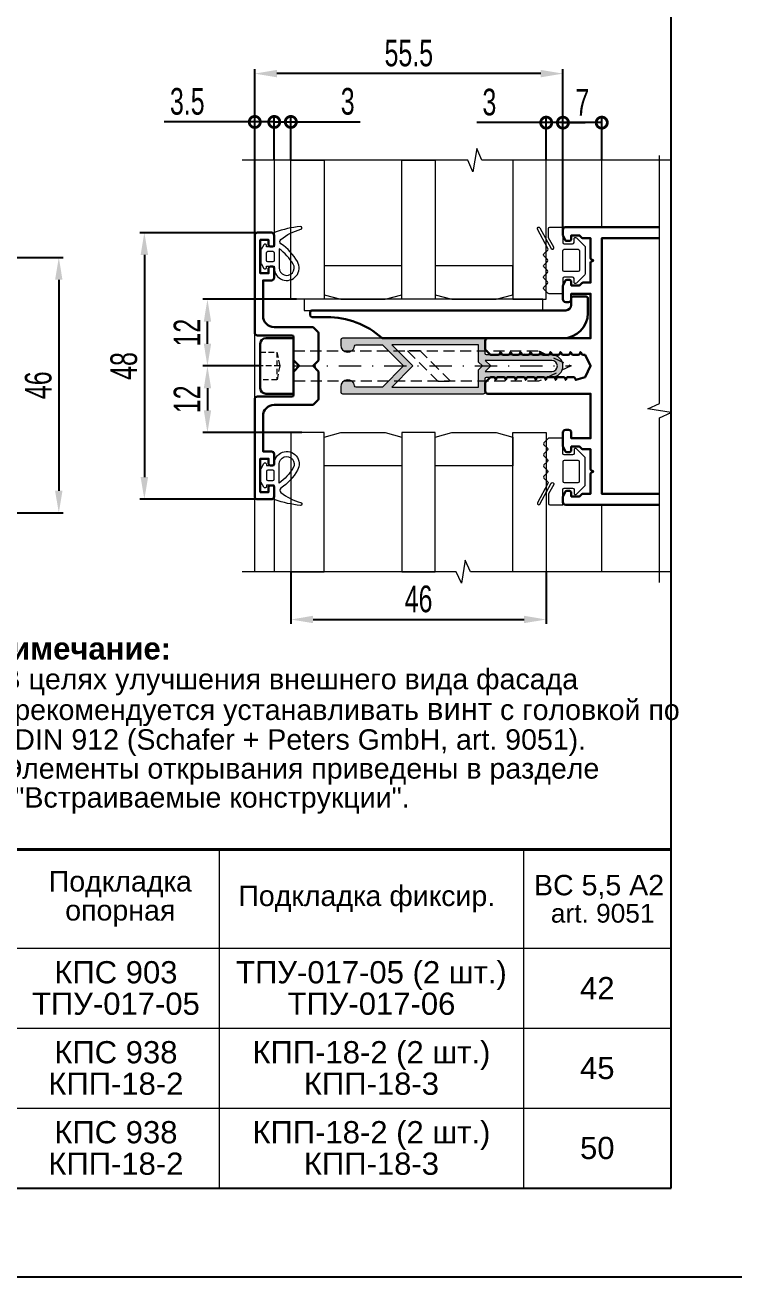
# Model space of a CAD drawing. Extents: x -37 to 8820, y -336 to 478.
# Drawn here: x 7887.3 to 7967.1, y 0 to 140.9 of the extents above; entities that cross this region are included whole.
import ezdxf

# ---------------------------------------------------------------- set-up
doc = ezdxf.new("R2010")
doc.units = 0
doc.header["$LTSCALE"] = 5
doc.linetypes.add('DASHDOT', pattern=[1, 0.5, -0.25, 0, -0.25])
doc.linetypes.add('HIDDEN', pattern=[0.375, 0.25, -0.125])
doc.layers.get('0').update_dxf_attribs({"linetype": 'CONTINUOUS', "lineweight": 30})
doc.layers.get('DEFPOINTS').update_dxf_attribs({"linetype": 'CONTINUOUS'})
for name, color, linetype, lineweight in [('1', 6, 'DASHDOT', 13), ('2', 3, 'HIDDEN', 13), ('3', 1, 'CONTINUOUS', 20), ('Dimentions', 5, 'CONTINUOUS', 15), ('Glass', 5, 'CONTINUOUS', 20), ('Герлен', 7, 'CONTINUOUS', 60), ('Зигзаг', 1, 'CONTINUOUS', 15), ('Конструкции', 252, 'CONTINUOUS', 20), ('Подкладки', 1, 'CONTINUOUS', 20), ('Рамки', 1, 'CONTINUOUS', 15), ('Текстовый', 7, 'CONTINUOUS', 9), ('Уплотнители', 1, 'CONTINUOUS', 20), ('Штриховка', 1, 'CONTINUOUS', 5)]:
    doc.layers.add(name, color=color, linetype=linetype, lineweight=lineweight)
doc.layers.add('Скрытые', color=14, linetype='CONTINUOUS', plot=False)
doc.styles.add('3', font='RUSS.SHX', dxfattribs={"width": 0.7, "height": 3})
doc.styles.add('Каталожный', font='arial.ttf', dxfattribs={"height": 2.5})
doc.dimstyles.new('MX1_6', dxfattribs={"dimtxt": 3, "dimasz": 2.5, "dimexe": 0.5, "dimexo": 0, "dimgap": 0.8, "dimtad": 1, "dimlfac": 1.6, "dimdsep": 46, "dimtxsty": '3', "dimcen": 0, "dimclrd": 256, "dimclre": 256, "dimclrt": 256, "dimaunit": 1, "dimadec": 0, "dimazin": 0, "dimtfac": 1, "dimtmove": 0, "dimatfit": 1, "dimfxl": 1, "dimtvp": 1, "dimtolj": 1, "dimtzin": 0, "dimarcsym": 0})

# ---------------------------------------------------------------- blocks, each defined once
blk = doc.blocks.new('_DotSmall')
at = {"color": 0, "linetype": 'ByBlock', "const_width": 0.5}
blk.add_lwpolyline([(-0.0625, 0, 1), (0.0625, 0, 1)], format="xyb", close=True, dxfattribs=at)
blk = doc.blocks.new('*D1134')
at = {"layer": 'DEFPOINTS', "color": 0, "linetype": 'Continuous', "transparency": 16777216}
for p in [(7947.82, 129.89), (7945.94, 125.67), (7947.82, 117.82)]:
    blk.add_point(p, dxfattribs=at)
at = {"layer": 'Dimentions', "linetype": 'Continuous', "lineweight": -2, "transparency": 16777216}
for p, q in [((7945.94, 129.89), (7938.14, 129.89)), ((7945.94, 125.67), (7945.94, 130.39)), ((7947.82, 129.89), (7945.94, 129.89)), ((7947.82, 117.82), (7947.82, 130.39)), ((7947.82, 129.89), (7950.32, 129.89))]:
    blk.add_line(p, q, dxfattribs=at)
at = {"layer": 'Dimentions', "linetype": 'Continuous', "lineweight": -2, "transparency": 16777216, "xscale": 2.5, "yscale": 2.5, "zscale": 2.5}
blk.add_blockref('_DotSmall', (7945.94, 129.89), dxfattribs=at)
at = {"layer": 'Dimentions', "linetype": 'Continuous', "lineweight": -2, "transparency": 16777216, "xscale": 2.5, "yscale": 2.5, "zscale": 2.5, "rotation": 180}
blk.add_blockref('_DotSmall', (7947.82, 129.89), dxfattribs=at)
at = {"layer": 'Dimentions', "linetype": 'Continuous', "transparency": 16777216, "insert": (7939.54, 132.19), "char_height": 3, "attachment_point": 5, "style": '3'}
blk.add_mtext('\\A1;3', dxfattribs=at)
blk = doc.blocks.new('*D1135')
at = {"layer": 'DEFPOINTS', "color": 0, "linetype": 'Continuous', "transparency": 16777216}
for p in [(7913.13, 135.41), (7947.82, 125.67), (7913.13, 117.2)]:
    blk.add_point(p, dxfattribs=at)
at = {"layer": 'Dimentions', "linetype": 'Continuous', "lineweight": -2, "transparency": 16777216}
for p, q in [((7913.13, 117.2), (7913.13, 135.91)), ((7945.32, 135.41), (7915.63, 135.41)), ((7947.82, 125.67), (7947.82, 135.91))]:
    blk.add_line(p, q, dxfattribs=at)
at = {"layer": 'Dimentions', "linetype": 'Continuous', "transparency": 16777216}
for points in [[(7915.63, 135.83), (7915.63, 134.99), (7913.13, 135.41)], [(7945.32, 135.83), (7945.32, 134.99), (7947.82, 135.41)]]:
    blk.add_solid(points, dxfattribs=at)
at = {"layer": 'Dimentions', "linetype": 'Continuous', "transparency": 16777216, "insert": (7930.47, 137.71), "char_height": 3, "attachment_point": 5, "style": '3'}
blk.add_mtext('\\A1;55.5', dxfattribs=at)
blk = doc.blocks.new('*D1136')
at = {"layer": 'DEFPOINTS', "color": 0, "linetype": 'Continuous', "transparency": 16777216}
for p in [(7917.19, 79.36), (7945.94, 79.36), (7945.94, 73.98)]:
    blk.add_point(p, dxfattribs=at)
at = {"layer": 'Dimentions', "linetype": 'Continuous', "lineweight": -2, "transparency": 16777216}
for p, q in [((7917.19, 79.36), (7917.19, 73.48)), ((7945.94, 79.36), (7945.94, 73.48)), ((7919.69, 73.98), (7943.44, 73.98))]:
    blk.add_line(p, q, dxfattribs=at)
at = {"layer": 'Dimentions', "linetype": 'Continuous', "transparency": 16777216}
for points in [[(7919.69, 74.4), (7919.69, 73.57), (7917.19, 73.98)], [(7943.44, 74.4), (7943.44, 73.57), (7945.94, 73.98)]]:
    blk.add_solid(points, dxfattribs=at)
at = {"layer": 'Dimentions', "linetype": 'Continuous', "transparency": 16777216, "insert": (7931.57, 76.28), "char_height": 3, "attachment_point": 5, "style": '3'}
blk.add_mtext('\\A1;46', dxfattribs=at)
blk = doc.blocks.new('*D1137')
at = {"layer": 'DEFPOINTS', "color": 0, "linetype": 'Continuous', "transparency": 16777216}
for p in [(7917.19, 129.97), (7915.32, 125.67), (7917.19, 125.67)]:
    blk.add_point(p, dxfattribs=at)
at = {"layer": 'Dimentions', "linetype": 'Continuous', "lineweight": -2, "transparency": 16777216}
for p, q in [((7915.32, 129.97), (7912.82, 129.97)), ((7915.32, 125.67), (7915.32, 130.47)), ((7915.32, 129.97), (7917.19, 129.97)), ((7917.19, 125.67), (7917.19, 130.47)), ((7917.19, 129.97), (7924.99, 129.97))]:
    blk.add_line(p, q, dxfattribs=at)
at = {"layer": 'Dimentions', "linetype": 'Continuous', "lineweight": -2, "transparency": 16777216, "xscale": 2.5, "yscale": 2.5, "zscale": 2.5}
blk.add_blockref('_DotSmall', (7915.32, 129.97), dxfattribs=at)
at = {"layer": 'Dimentions', "linetype": 'Continuous', "lineweight": -2, "transparency": 16777216, "xscale": 2.5, "yscale": 2.5, "zscale": 2.5, "rotation": 180}
blk.add_blockref('_DotSmall', (7917.19, 129.97), dxfattribs=at)
at = {"layer": 'Dimentions', "linetype": 'Continuous', "transparency": 16777216, "insert": (7923.59, 132.27), "char_height": 3, "attachment_point": 5, "style": '3'}
blk.add_mtext('\\A1;3', dxfattribs=at)
blk = doc.blocks.new('*D1138')
at = {"layer": 'DEFPOINTS', "color": 0, "linetype": 'Continuous', "transparency": 16777216}
for p in [(7947.82, 129.89), (7947.82, 125.67), (7952.19, 125.67)]:
    blk.add_point(p, dxfattribs=at)
at = {"layer": 'Dimentions', "linetype": 'Continuous', "lineweight": -2, "transparency": 16777216}
for p, q in [((7947.82, 125.67), (7947.82, 130.39)), ((7952.19, 129.89), (7947.82, 129.89)), ((7952.19, 125.67), (7952.19, 130.39))]:
    blk.add_line(p, q, dxfattribs=at)
at = {"layer": 'Dimentions', "linetype": 'Continuous', "lineweight": -2, "transparency": 16777216, "xscale": 2.5, "yscale": 2.5, "zscale": 2.5, "rotation": 180}
blk.add_blockref('_DotSmall', (7947.82, 129.89), dxfattribs=at)
at = {"layer": 'Dimentions', "linetype": 'Continuous', "lineweight": -2, "transparency": 16777216, "xscale": 2.5, "yscale": 2.5, "zscale": 2.5}
blk.add_blockref('_DotSmall', (7952.19, 129.89), dxfattribs=at)
at = {"layer": 'Dimentions', "linetype": 'Continuous', "transparency": 16777216, "insert": (7950, 132.19), "char_height": 3, "attachment_point": 5, "style": '3'}
blk.add_mtext('\\A1;7', dxfattribs=at)
blk = doc.blocks.new('*D1139')
at = {"layer": 'DEFPOINTS', "color": 0, "linetype": 'Continuous', "transparency": 16777216}
for p in [(7913.13, 129.97), (7915.32, 126.21), (7913.13, 117.2)]:
    blk.add_point(p, dxfattribs=at)
at = {"layer": 'Dimentions', "linetype": 'Continuous', "lineweight": -2, "transparency": 16777216}
for p, q in [((7913.13, 129.97), (7902.93, 129.97)), ((7913.13, 117.2), (7913.13, 130.47)), ((7915.32, 129.97), (7913.13, 129.97)), ((7915.32, 126.21), (7915.32, 130.47)), ((7915.32, 129.97), (7917.82, 129.97))]:
    blk.add_line(p, q, dxfattribs=at)
at = {"layer": 'Dimentions', "linetype": 'Continuous', "lineweight": -2, "transparency": 16777216, "xscale": 2.5, "yscale": 2.5, "zscale": 2.5}
blk.add_blockref('_DotSmall', (7913.13, 129.97), dxfattribs=at)
at = {"layer": 'Dimentions', "linetype": 'Continuous', "lineweight": -2, "transparency": 16777216, "xscale": 2.5, "yscale": 2.5, "zscale": 2.5, "rotation": 180}
blk.add_blockref('_DotSmall', (7915.32, 129.97), dxfattribs=at)
at = {"layer": 'Dimentions', "linetype": 'Continuous', "transparency": 16777216, "insert": (7905.53, 132.27), "char_height": 3, "attachment_point": 5, "style": '3'}
blk.add_mtext('\\A1;3.5', dxfattribs=at)
blk = doc.blocks.new('*D1142')
at = {"layer": 'DEFPOINTS', "color": 0, "linetype": 'Continuous', "transparency": 16777216}
for p in [(7883.68, 114.72), (7883.68, 85.97), (7891.07, 85.97)]:
    blk.add_point(p, dxfattribs=at)
at = {"layer": 'Dimentions', "linetype": 'Continuous', "lineweight": -2, "transparency": 16777216}
for p, q in [((7883.68, 114.72), (7891.57, 114.72)), ((7891.07, 112.22), (7891.07, 88.47)), ((7883.68, 85.97), (7891.57, 85.97))]:
    blk.add_line(p, q, dxfattribs=at)
at = {"layer": 'Dimentions', "linetype": 'Continuous', "transparency": 16777216}
for points in [[(7890.65, 112.22), (7891.48, 112.22), (7891.07, 114.72)], [(7890.65, 88.47), (7891.48, 88.47), (7891.07, 85.97)]]:
    blk.add_solid(points, dxfattribs=at)
at = {"layer": 'Dimentions', "linetype": 'Continuous', "transparency": 16777216, "insert": (7888.77, 100.34), "char_height": 3, "attachment_point": 5, "rotation": 90, "style": '3'}
blk.add_mtext('\\A1;46', dxfattribs=at)
blk = doc.blocks.new('*D362')
at = {"layer": 'DEFPOINTS', "color": 0, "transparency": 16777216}
for p in [(7907.8, 110.01), (7917.82, 110.01), (7913.75, 102.51)]:
    blk.add_point(p, dxfattribs=at)
at = {"layer": 'Dimentions', "lineweight": -2, "transparency": 16777216}
for p, q in [((7917.82, 110.01), (7907.3, 110.01)), ((7907.8, 105.01), (7907.8, 107.51)), ((7913.75, 102.51), (7907.3, 102.51))]:
    blk.add_line(p, q, dxfattribs=at)
at = {"layer": 'Dimentions', "transparency": 16777216}
for points in [[(7907.39, 107.51), (7908.22, 107.51), (7907.8, 110.01)], [(7907.39, 105.01), (7908.22, 105.01), (7907.8, 102.51)]]:
    blk.add_solid(points, dxfattribs=at)
at = {"layer": 'Dimentions', "transparency": 16777216, "insert": (7905.5, 106.26), "char_height": 3, "attachment_point": 5, "rotation": 90, "style": '3'}
blk.add_mtext('\\A1;12', dxfattribs=at)
blk = doc.blocks.new('*D363')
at = {"layer": 'DEFPOINTS', "color": 0, "transparency": 16777216}
for p in [(7913.75, 102.51), (7907.8, 95.01), (7918.44, 95.01)]:
    blk.add_point(p, dxfattribs=at)
at = {"layer": 'Dimentions', "lineweight": -2, "transparency": 16777216}
for p, q in [((7913.75, 102.51), (7907.3, 102.51)), ((7907.8, 100.01), (7907.8, 97.51)), ((7918.44, 95.01), (7907.3, 95.01))]:
    blk.add_line(p, q, dxfattribs=at)
at = {"layer": 'Dimentions', "transparency": 16777216}
for points in [[(7907.39, 100.01), (7908.22, 100.01), (7907.8, 102.51)], [(7907.39, 97.51), (7908.22, 97.51), (7907.8, 95.01)]]:
    blk.add_solid(points, dxfattribs=at)
at = {"layer": 'Dimentions', "transparency": 16777216, "insert": (7905.5, 98.76), "char_height": 3, "attachment_point": 5, "rotation": 90, "style": '3'}
blk.add_mtext('\\A1;12', dxfattribs=at)
blk = doc.blocks.new('*D364')
at = {"layer": 'DEFPOINTS', "color": 0, "transparency": 16777216}
for p in [(7913.44, 117.51), (7900.7, 87.51), (7913.44, 87.51)]:
    blk.add_point(p, dxfattribs=at)
at = {"layer": 'Dimentions', "lineweight": -2, "transparency": 16777216}
for p, q in [((7913.44, 117.51), (7900.2, 117.51)), ((7900.7, 115.01), (7900.7, 90.01)), ((7913.44, 87.51), (7900.2, 87.51))]:
    blk.add_line(p, q, dxfattribs=at)
at = {"layer": 'Dimentions', "transparency": 16777216}
for points in [[(7900.28, 115.01), (7901.12, 115.01), (7900.7, 117.51)], [(7900.28, 90.01), (7901.12, 90.01), (7900.7, 87.51)]]:
    blk.add_solid(points, dxfattribs=at)
at = {"layer": 'Dimentions', "transparency": 16777216, "insert": (7898.4, 102.51), "char_height": 3, "attachment_point": 5, "rotation": 90, "style": '3'}
blk.add_mtext('\\A1;48', dxfattribs=at)

msp = doc.modelspace()

# ---------------------------------------------------------------- hatches: boundary and pattern name
at = {"layer": 'Штриховка'}
h = msp.add_hatch(color=256, dxfattribs=at)
h.dxf.hatch_style = 1
edge = h.paths.add_edge_path(flags=16)
edge.add_line((7939.692, 102.5119), (7939.067, 101.8869))
edge.add_line((7939.067, 101.8869), (7946.567, 101.8869))
edge.add_arc((7946.567, 102.5119), 0.625, 270, 450)
edge.add_line((7946.567, 103.1369), (7939.067, 103.1369))
edge.add_line((7939.067, 103.1369), (7939.692, 102.5119))
h.paths.add_polyline_path([(7938.317, 102.0726), (7938.7563, 102.5119), (7938.317, 102.9512), (7938.317, 104.8869), (7928.5651, 104.8869), (7930.9401, 102.5119), (7928.5651, 100.1369), (7938.317, 100.1369)], flags=16)
edge = h.paths.add_edge_path()
edge.add_line((7939.067, 99.5744), (7939.067, 101.1056))
edge.add_arc((7939.2232, 101.1056), 0.1562, 90, 180, ccw=False)
edge.add_line((7939.2232, 101.2619), (7943.317, 101.2619))
edge.add_arc((7943.442, 101.3556), 0.1562, 216.869898, 323.130102)
edge.add_line((7943.567, 101.2619), (7946.567, 101.2619))
edge.add_arc((7946.567, 102.5119), 1.25, 270, 450)
edge.add_line((7946.567, 103.7619), (7943.567, 103.7619))
edge.add_arc((7943.442, 103.6681), 0.1562, 36.869898, 143.130102)
edge.add_line((7943.317, 103.7619), (7939.2232, 103.7619))
edge.add_arc((7939.2232, 103.9181), 0.1562, 180, 270, ccw=False)
edge.add_line((7939.067, 103.9181), (7939.067, 105.4494))
edge.add_arc((7938.8795, 105.4494), 0.1875, 0, 90)
edge.add_line((7938.8795, 105.6369), (7923.0045, 105.6369))
edge.add_arc((7923.0045, 105.4494), 0.1875, 90, 180)
edge.add_line((7922.817, 105.4494), (7922.817, 104.8556))
edge.add_arc((7923.5982, 104.8556), 0.7812, 180, 350.718201)
edge.add_arc((7924.5543, 104.6994), 0.1875, 90, 170.718201, ccw=False)
edge.add_line((7924.5543, 104.8869), (7927.5045, 104.8869))
edge.add_line((7927.5045, 104.8869), (7929.8795, 102.5119))
edge.add_line((7929.8795, 102.5119), (7927.5045, 100.1369))
edge.add_line((7927.5045, 100.1369), (7924.5543, 100.1369))
edge.add_arc((7924.5543, 100.3244), 0.1875, 189.281799, 270, ccw=False)
edge.add_arc((7923.5982, 100.1681), 0.7812, 9.281799, 180)
edge.add_line((7922.817, 100.1681), (7922.817, 99.5744))
edge.add_arc((7923.0045, 99.5744), 0.1875, 180, 270)
edge.add_line((7923.0045, 99.3869), (7938.8795, 99.3869))
edge.add_arc((7938.8795, 99.5744), 0.1875, 270, 360)

# ---------------------------------------------------------------- linework, layer by layer
for points in [[(7913.442, 87.5119), (7915.0045, 87.5119, 0.41421356), (7915.317, 87.8244), (7915.317, 88.8869, 0.41421356), (7915.1295, 89.0744), (7914.8795, 89.0744, 0.41421356), (7914.692, 88.8869), (7914.692, 88.3244), (7913.7545, 88.3244), (7913.7545, 92.0744), (7914.692, 92.0744), (7914.692, 91.5119, 0.41421356), (7914.8795, 91.3244), (7915.1295, 91.3244, 0.41421356), (7915.317, 91.5119), (7915.317, 92.5744, 0.41421356), (7915.0045, 92.8869), (7914.067, 92.8869), (7914.067, 96.8869, -0.41421356), (7915.317, 98.1369), (7919.6143, 98.1369, 0.19891237), (7919.7469, 98.1918), (7920.2621, 98.707, 0.19891237), (7920.317, 98.8396), (7920.317, 101.8092, 0.19891237), (7920.2621, 101.9418), (7919.692, 102.5119), (7920.2621, 103.082, 0.19891237), (7920.317, 103.2146), (7920.317, 106.1842, 0.19891237), (7920.2621, 106.3168), (7919.7469, 106.832, 0.19891237), (7919.6143, 106.8869), (7915.317, 106.8869, -0.41421356), (7914.067, 108.1369), (7914.067, 112.1369), (7915.0045, 112.1369, 0.41421356), (7915.317, 112.4494), (7915.317, 113.5119, 0.41421356), (7915.1295, 113.6994), (7914.8795, 113.6994, 0.41421356), (7914.692, 113.5119), (7914.692, 112.9494), (7913.7545, 112.9494), (7913.7545, 116.6994), (7914.692, 116.6994), (7914.692, 116.1369, 0.41421356), (7914.8795, 115.9494), (7915.1295, 115.9494, 0.41421356), (7915.317, 116.1369), (7915.317, 117.1994, 0.41421356), (7915.0045, 117.5119), (7913.442, 117.5119, 0.41421356), (7913.1295, 117.1994), (7913.1295, 106.2619, 0.41421356), (7913.442, 105.9494), (7917.317, 105.9494, -0.41421356), (7917.5045, 105.7619), (7917.5045, 103.2146, 0.19891237), (7917.5594, 103.082), (7918.1295, 102.5119), (7917.5594, 101.9418, 0.19891237), (7917.5045, 101.8092), (7917.5045, 99.2619, -0.41421356), (7917.317, 99.0744), (7913.442, 99.0744, 0.41421356), (7913.1295, 98.7619), (7913.1295, 87.8244, 0.41421356)], [(7927.5617, 105.6369, -0.18203679), (7927.438, 105.6835, 0.18203679), (7921.2545, 108.0119), (7919.567, 108.0119, -0.41421356), (7919.3795, 108.1994), (7919.3795, 108.5744, -0.41421356), (7919.567, 108.7619), (7948.1295, 108.7619, 0.41421356), (7948.7545, 109.3869), (7948.7545, 110.1369, -0.41421356), (7948.942, 110.3244), (7950.442, 110.3244, -0.41421356), (7950.6295, 110.1369), (7950.6295, 108.4494, -0.41421356), (7947.817, 105.6369)]]:
    msp.add_lwpolyline(points, format="xyb", close=True)
msp.add_lwpolyline([(7958.6821, 86.8869), (7948.1295, 86.8869, -0.41421356), (7947.817, 87.1994), (7947.817, 87.7801, -0.11643382), (7947.8368, 87.864), (7948.0777, 88.3457, -0.28407904), (7948.2454, 88.4494), (7948.567, 88.4494, -0.41421356), (7948.7545, 88.2619), (7948.7545, 87.8244), (7949.692, 87.8244), (7949.9496, 88.082, -0.19891237), (7950.0821, 88.1369), (7950.942, 88.1369), (7950.942, 90.3648, -0.28407904), (7951.0456, 90.5325), (7951.2545, 90.6369), (7951.0456, 90.7413, -0.28407904), (7950.942, 90.909), (7950.942, 93.1369), (7950.0821, 93.1369, -0.19891237), (7949.9496, 93.1918), (7949.692, 93.4494), (7948.7545, 93.4494), (7948.7545, 93.0119, -0.41421356), (7948.567, 92.8244), (7948.2454, 92.8244, -0.28407904), (7948.0777, 92.928), (7947.8368, 93.4098, -0.11643382), (7947.817, 93.4937), (7947.817, 95.0119, -0.41421356), (7948.1295, 95.3244), (7948.442, 95.3244, -0.41421356), (7948.7545, 95.0119), (7948.7545, 94.3869), (7950.942, 94.3869), (7950.942, 99.3869), (7939.3795, 99.3869, -0.41421356), (7939.067, 99.6994), (7939.067, 100.5592, -0.19891237), (7939.1219, 100.6918), (7939.6371, 101.207, -0.19891237), (7939.7696, 101.2619), (7939.9823, 101.2619, -0.28407904), (7940.15, 101.1582), (7940.2545, 100.9494), (7940.3589, 101.1582, -0.28407904), (7940.5266, 101.2619), (7941.1073, 101.2619, -0.28407904), (7941.275, 101.1582), (7941.3795, 100.9494), (7941.4839, 101.1582, -0.28407904), (7941.6516, 101.2619), (7942.2323, 101.2619, -0.28407904), (7942.4, 101.1582), (7942.5045, 100.9494), (7942.6089, 101.1582, -0.28407904), (7942.7766, 101.2619), (7943.3573, 101.2619, -0.28407904), (7943.525, 101.1582), (7943.6295, 100.9494), (7943.7339, 101.1582, -0.28407904), (7943.9016, 101.2619), (7944.4823, 101.2619, -0.28407904), (7944.65, 101.1582), (7944.7545, 100.9494), (7944.8589, 101.1582, -0.28407904), (7945.0266, 101.2619), (7945.6073, 101.2619, -0.28407904), (7945.775, 101.1582), (7945.8795, 100.9494), (7945.9839, 101.1582, -0.28407904), (7946.1516, 101.2619), (7946.7323, 101.2619, -0.28407904), (7946.9, 101.1582), (7947.0045, 100.9494), (7947.1089, 101.1582, -0.28407904), (7947.2766, 101.2619), (7947.8573, 101.2619, -0.28407904), (7948.025, 101.1582), (7948.1295, 100.9494), (7948.2339, 101.1582, -0.28407904), (7948.4016, 101.2619), (7948.9823, 101.2619, -0.28407904), (7949.15, 101.1582), (7949.2545, 100.9494), (7950.317, 101.2619), (7950.942, 102.5119), (7950.317, 103.7619), (7950.0891, 103.7619, -0.28407904), (7949.9214, 103.8655), (7949.817, 104.0744), (7949.7125, 103.8655, -0.28407904), (7949.5448, 103.7619), (7948.9641, 103.7619, -0.28407904), (7948.7964, 103.8655), (7948.692, 104.0744), (7948.5875, 103.8655, -0.28407904), (7948.4198, 103.7619), (7947.8391, 103.7619, -0.28407904), (7947.6714, 103.8655), (7947.567, 104.0744), (7947.4625, 103.8655, -0.28407904), (7947.2948, 103.7619), (7946.7141, 103.7619, -0.28407904), (7946.5464, 103.8655), (7946.442, 104.0744), (7946.3375, 103.8655, -0.28407904), (7946.1698, 103.7619), (7945.5891, 103.7619, -0.28407904), (7945.4214, 103.8655), (7945.317, 104.0744), (7945.2125, 103.8655, -0.28407904), (7945.0448, 103.7619), (7944.4641, 103.7619, -0.28407904), (7944.2964, 103.8655), (7944.192, 104.0744), (7944.0875, 103.8655, -0.28407904), (7943.9198, 103.7619), (7943.3391, 103.7619, -0.28407904), (7943.1714, 103.8655), (7943.067, 104.0744), (7942.9625, 103.8655, -0.28407904), (7942.7948, 103.7619), (7942.2141, 103.7619, -0.28407904), (7942.0464, 103.8655), (7941.942, 104.0744), (7941.8375, 103.8655, -0.28407904), (7941.6698, 103.7619), (7941.0891, 103.7619, -0.28407904), (7940.9214, 103.8655), (7940.817, 104.0744), (7940.7125, 103.8655, -0.28407904), (7940.5448, 103.7619), (7939.7696, 103.7619, -0.19891237), (7939.6371, 103.8168), (7939.1219, 104.332, -0.19891237), (7939.067, 104.4646), (7939.067, 105.3244, -0.41421356), (7939.3795, 105.6369), (7950.942, 105.6369), (7950.942, 110.6369), (7948.7545, 110.6369), (7948.7545, 110.0119, -0.41421356), (7948.442, 109.6994), (7948.1295, 109.6994, -0.41421356), (7947.817, 110.0119), (7947.817, 111.5301, -0.11643382), (7947.8368, 111.614), (7948.0777, 112.0957, -0.28407904), (7948.2454, 112.1994), (7948.567, 112.1994, -0.41421356), (7948.7545, 112.0119), (7948.7545, 111.5744), (7949.692, 111.5744), (7949.9496, 111.832, -0.19891237), (7950.0821, 111.8869), (7950.942, 111.8869), (7950.942, 114.1148, -0.28407904), (7951.0456, 114.2825), (7951.2545, 114.3869), (7951.0456, 114.4913, -0.28407904), (7950.942, 114.659), (7950.942, 116.8869), (7950.0821, 116.8869, -0.19891237), (7949.9496, 116.9418), (7949.692, 117.1994), (7948.7545, 117.1994), (7948.7545, 116.7619, -0.41421356), (7948.567, 116.5744), (7948.2454, 116.5744, -0.28407904), (7948.0777, 116.678), (7947.8368, 117.1598, -0.11643382), (7947.817, 117.2437), (7947.817, 117.8244, -0.41421356), (7948.1295, 118.1369), (7958.6821, 118.1369)], format="xyb")
msp.add_lwpolyline([(7958.6821, 88.1369), (7952.192, 88.1369), (7952.192, 116.8869), (7958.6821, 116.8869)])
at = {"ltscale": 5}
msp.add_lwpolyline([(7914.3795, 105.6369), (7917.5045, 105.6369), (7917.5045, 99.3869), (7914.3795, 99.3869, -0.41421356), (7913.7545, 100.0119), (7913.7545, 105.0119, -0.41421356)], format="xyb", close=True, dxfattribs=at)
at = {"layer": '1'}
msp.add_line((7917.5045, 102.5119), (7948.7545, 102.5119), dxfattribs=at)
at = {"layer": '2', "linetype": 'HIDDEN', "ltscale": 0.5}
msp.add_line((7915.942, 102.5119), (7913.7545, 102.5119), dxfattribs=at)
for points in [[(7913.7545, 104.0744), (7915.6295, 104.0744), (7915.6295, 100.9494), (7913.7545, 100.9494)], [(7915.6295, 104.0744), (7915.942, 102.5119), (7915.6295, 100.9494)]]:
    msp.add_lwpolyline(points, dxfattribs=at)
at = {"layer": '2'}
for points in [[(7917.5045, 104.2306), (7945.0686, 104.2306), (7948.7545, 102.5119), (7945.0686, 100.7931), (7917.5045, 100.7931)], [(7930.3077, 104.2306), (7933.7452, 100.7931), (7935.1775, 100.7931), (7931.74, 104.2306)]]:
    msp.add_lwpolyline(points, close=True, dxfattribs=at)
at = {"layer": '3'}
for points in [[(7918.2703, 118.1986, 0.05851436), (7915.4222, 117.5743, 0.31980229), (7915.317, 117.4266), (7915.317, 115.9181), (7914.442, 115.9181), (7914.442, 116.0744, 0.76732699), (7914.1504, 116.1525), (7913.8379, 115.6113, 0.1316525), (7913.817, 115.5331), (7913.817, 114.1157, 0.1316525), (7913.8379, 114.0375), (7914.1504, 113.4963, 0.76732699), (7914.442, 113.5744), (7914.442, 113.7306), (7915.317, 113.7306), (7915.317, 113.5431, 1.30631166), (7917.9378, 114.2518, 0.11066769), (7916.0776, 116.2543, -0.50520679), (7916.0608, 116.7571, -0.10240974), (7918.326, 117.8922, 0.92234521)], [(7915.8795, 113.5431, 1.30631166), (7917.452, 113.9684, 0.10411857), (7915.8795, 115.7056)], [(7915.317, 115.2619), (7915.317, 114.3869, -0.41421356), (7915.1607, 114.2306), (7914.5982, 114.2306, -0.41421356), (7914.442, 114.3869), (7914.442, 115.2619, -0.41421356), (7914.5982, 115.4181), (7915.1607, 115.4181, -0.41421356)], [(7918.2703, 86.8252, -0.05851436), (7915.4222, 87.4495, -0.31980229), (7915.317, 87.5972), (7915.317, 89.1056), (7914.442, 89.1056), (7914.442, 88.9494, -0.76732699), (7914.1504, 88.8713), (7913.8379, 89.4125, -0.1316525), (7913.817, 89.4907), (7913.817, 90.9081, -0.1316525), (7913.8379, 90.9863), (7914.1504, 91.5275, -0.76732699), (7914.442, 91.4494), (7914.442, 91.2931), (7915.317, 91.2931), (7915.317, 91.4806, -1.30631166), (7917.9378, 90.772, -0.11066769), (7916.0776, 88.7695, 0.50520679), (7916.0608, 88.2667, 0.10240974), (7918.326, 87.1316, -0.92234521)], [(7915.8795, 91.4806, -1.30631166), (7917.452, 91.0554, -0.10411857), (7915.8795, 89.3181)], [(7915.317, 89.7619), (7915.317, 90.6369, 0.41421356), (7915.1607, 90.7931), (7914.5982, 90.7931, 0.41421356), (7914.442, 90.6369), (7914.442, 89.7619, 0.41421356), (7914.5982, 89.6056), (7915.1607, 89.6056, 0.41421356)]]:
    msp.add_lwpolyline(points, format="xyb", close=True, dxfattribs=at)
at = {"layer": 'Glass'}
for points in [[(7920.942, 125.6671), (7920.942, 110.0118), (7917.192, 110.0118), (7917.192, 125.6671)], [(7933.442, 125.6671), (7933.442, 110.0118), (7929.692, 110.0118), (7929.692, 125.6671)], [(7942.192, 125.6671), (7942.192, 110.0118), (7945.942, 110.0118), (7945.942, 125.6671)], [(7929.692, 110.5142), (7929.692, 113.7618), (7920.942, 113.7618), (7920.942, 110.5142), (7922.817, 110.0118), (7927.817, 110.0118)], [(7942.192, 110.5142), (7942.192, 113.7618), (7933.442, 113.7618), (7933.442, 110.5142), (7935.317, 110.0118), (7940.317, 110.0118)], [(7920.942, 79.3567), (7920.942, 95.012), (7917.192, 95.012), (7917.192, 79.3567)], [(7929.692, 94.5096), (7929.692, 91.262), (7920.942, 91.262), (7920.942, 94.5096), (7922.817, 95.012), (7927.817, 95.012)], [(7933.442, 79.3567), (7933.442, 95.012), (7929.692, 95.012), (7929.692, 79.3567)], [(7942.192, 94.5096), (7942.192, 91.262), (7933.442, 91.262), (7933.442, 94.5096), (7935.317, 95.012), (7940.317, 95.012)], [(7942.192, 79.3567), (7942.192, 95.012), (7945.942, 95.012), (7945.942, 79.3567)]]:
    msp.add_lwpolyline(points, close=True, dxfattribs=at)
at = {"layer": 'Герлен', "lineweight": 40}
msp.add_line((7795, 48.0868), (7960, 48.0868), dxfattribs=at)
at = {"layer": 'Зигзаг'}
for points in [[(7960, 125.6671), (7938.695, 125.6671), (7938.1142, 126.985), (7937.6786, 124.3723), (7937.0961, 125.6671), (7911.692, 125.6671)], [(7958.6821, 78.1601), (7958.6821, 96.6851), (7960, 97.2659), (7957.3873, 97.7016), (7958.6821, 98.2841), (7958.6821, 126.2107)], [(7960, 79.3567), (7937.4097, 79.3567), (7936.8288, 80.6746), (7936.3932, 78.0619), (7935.8107, 79.3567), (7911.692, 79.3567)]]:
    msp.add_lwpolyline(points, dxfattribs=at)
at = {"layer": 'Конструкции'}
for p, q in [((7952.192, 118.1369), (7952.192, 125.6671)), ((7952.192, 79.3567), (7952.192, 86.8869))]:
    msp.add_line(p, q, dxfattribs=at)
for points in [[(7913.1295, 79.3567), (7913.1295, 125.6671)], [(7915.317, 125.6671), (7915.317, 117.3253)], [(7915.317, 87.9985), (7915.317, 79.3567)]]:
    msp.add_lwpolyline(points, dxfattribs=at)
at = {"layer": 'Подкладки'}
for points in [[(7918.692, 110.0119), (7918.692, 108.7619), (7945.567, 108.7619), (7945.567, 110.0119)], [(7938.317, 102.0726), (7938.7563, 102.5119), (7938.317, 102.9512), (7938.317, 104.8869), (7928.5651, 104.8869), (7930.9401, 102.5119), (7928.5651, 100.1369), (7938.317, 100.1369)]]:
    msp.add_lwpolyline(points, close=True, dxfattribs=at)
for points in [[(7939.067, 99.5744), (7939.067, 101.1056, -0.41421356), (7939.2232, 101.2619), (7943.317, 101.2619, 0.5), (7943.567, 101.2619), (7946.567, 101.2619, 1), (7946.567, 103.7619), (7943.567, 103.7619, 0.5), (7943.317, 103.7619), (7939.2232, 103.7619, -0.41421356), (7939.067, 103.9181), (7939.067, 105.4494, 0.41421356), (7938.8795, 105.6369), (7923.0045, 105.6369, 0.41421356), (7922.817, 105.4494), (7922.817, 104.8556, 0.92211283), (7924.3692, 104.7296, -0.36752318), (7924.5543, 104.8869), (7927.5045, 104.8869), (7929.8795, 102.5119), (7927.5045, 100.1369), (7924.5543, 100.1369, -0.36752318), (7924.3692, 100.2942, 0.92211283), (7922.817, 100.1681), (7922.817, 99.5744, 0.41421356), (7923.0045, 99.3869), (7938.8795, 99.3869, 0.41421356)], [(7939.692, 102.5119), (7939.067, 101.8869), (7946.567, 101.8869, 1), (7946.567, 103.1369), (7939.067, 103.1369), (7939.692, 102.5119)]]:
    msp.add_lwpolyline(points, format="xyb", close=True, dxfattribs=at)
at = {"layer": 'Рамки'}
for p, q in [((7909.104, 48.0868), (7909.104, 10)), ((7943.375, 48.0868), (7943.375, 10)), ((7795, 37), (7960, 37)), ((7795, 28), (7960, 28)), ((7795, 19), (7960, 19)), ((7795, 10), (7960, 10))]:
    msp.add_line(p, q, dxfattribs=at)
at = {"layer": 'Скрытые', "linetype": 'Continuous'}
for points in [[(7980, 297), (7770, 297), (7770, 0), (7980, 0)], [(7960, 10), (7960, 287), (7795, 287), (7795, 10)]]:
    msp.add_lwpolyline(points, close=True, dxfattribs=at)
at = {"layer": 'Уплотнители'}
for points in [[(7946.7778, 115.8677), (7946.2109, 116.9127, -0.12491271), (7946.192, 116.9872), (7946.192, 117.9806, -0.41421356), (7946.3482, 118.1369), (7947.817, 118.1369), (7947.817, 116.4181, 0.41421356), (7947.9732, 116.2619), (7948.9107, 116.2619, 0.41421356), (7949.067, 116.4181), (7949.067, 116.8244, -0.66858666), (7949.3338, 116.9348), (7950.2713, 115.9951, -0.19861919), (7950.317, 115.8848), (7950.317, 112.889, -0.19861919), (7950.2713, 112.7787), (7949.3338, 111.839, -0.66858666), (7949.067, 111.9494), (7949.067, 112.3556, 0.41421356), (7948.9107, 112.5119), (7947.9732, 112.5119, 0.41421356), (7947.817, 112.3556), (7947.817, 110.6369), (7946.2567, 110.6369, -0.19891237), (7946.1462, 110.6827), (7945.6775, 111.1514, -0.41421356), (7945.6775, 111.3724), (7946.0815, 111.7764, 0.41421356), (7946.0815, 111.9974), (7945.6775, 112.4014, -0.41421356), (7945.6775, 112.6224), (7946.0815, 113.0264, 0.41421356), (7946.0815, 113.2474), (7945.6775, 113.6514, -0.41421356), (7945.6775, 113.8724), (7946.0815, 114.2764, 0.41421356), (7946.0815, 114.4974), (7945.6775, 114.9014, -0.41421356), (7945.6775, 115.1224), (7946.1095, 115.5544, 0.33207606), (7946.1364, 115.7394), (7944.9609, 117.9061, -1), (7945.2356, 118.0552), (7946.5032, 115.7186, 1)], [(7949.692, 115.4806), (7949.692, 113.2931, -0.41421356), (7949.5357, 113.1369), (7947.9732, 113.1369, -0.41421356), (7947.817, 113.2931), (7947.817, 115.4806, -0.41421356), (7947.9732, 115.6369), (7949.5357, 115.6369, -0.41421356)], [(7946.7778, 89.1561), (7946.2109, 88.1111, 0.12491271), (7946.192, 88.0366), (7946.192, 87.0431, 0.41421356), (7946.3482, 86.8869), (7947.817, 86.8869), (7947.817, 88.6056, -0.41421356), (7947.9732, 88.7619), (7948.9107, 88.7619, -0.41421356), (7949.067, 88.6056), (7949.067, 88.1994, 0.66858666), (7949.3338, 88.089), (7950.2713, 89.0287, 0.19861919), (7950.317, 89.139), (7950.317, 92.1348, 0.19861919), (7950.2713, 92.2451), (7949.3338, 93.1848, 0.66858666), (7949.067, 93.0744), (7949.067, 92.6681, -0.41421356), (7948.9107, 92.5119), (7947.9732, 92.5119, -0.41421356), (7947.817, 92.6681), (7947.817, 94.3869), (7946.2567, 94.3869, 0.19891237), (7946.1462, 94.3411), (7945.6775, 93.8724, 0.41421356), (7945.6775, 93.6514), (7946.0815, 93.2474, -0.41421356), (7946.0815, 93.0264), (7945.6775, 92.6224, 0.41421356), (7945.6775, 92.4014), (7946.0815, 91.9974, -0.41421356), (7946.0815, 91.7764), (7945.6775, 91.3724, 0.41421356), (7945.6775, 91.1514), (7946.0815, 90.7474, -0.41421356), (7946.0815, 90.5264), (7945.6775, 90.1224, 0.41421356), (7945.6775, 89.9014), (7946.1095, 89.4694, -0.33207606), (7946.1364, 89.2844), (7944.9609, 87.1177, 1), (7945.2356, 86.9686), (7946.5032, 89.3052, -1)], [(7949.692, 89.5431), (7949.692, 91.7306, 0.41421356), (7949.5357, 91.8869), (7947.9732, 91.8869, 0.41421356), (7947.817, 91.7306), (7947.817, 89.5431, 0.41421356), (7947.9732, 89.3869), (7949.5357, 89.3869, 0.41421356)]]:
    msp.add_lwpolyline(points, format="xyb", close=True, dxfattribs=at)

# ---------------------------------------------------------------- texts
at = {"layer": 'Текстовый', "linetype": 'Continuous', "line_spacing_factor": 0.85, "style": 'Каталожный'}
for s, insert, char_height, width, attachment_point in [('\\pxi-2,l2,r-2.0333,se1.0833,ql,t4;{\\fArial|b1|i0|c204|p34;Примечание:\\P\\pi0,l0,r0,s*,q*,tz;\\fArial|b0|i0|c204|p34;\\H0.92x;1. В целях улучшения внешнего вида фасада рекомендуется устанавливать }винт{\\H0.92x; с головкой по DIN 912 (Schafer + Peters GmbH, art. 9051).\\P2. Элементы открывания приведены в разделе "Встраиваемые конструкции".}', (7881.0588, 71.9759), 2.5, 78.833722, 1), ('Подкладка опорная', (7897.9906, 42.5434), 2.3, 27.25, 5), ('ВС 5,5 А2\\P{\\H0.92x; art. 9051}', (7951.8866, 42.5434), 2.3, 27.25, 5), ('Подкладка фиксир.', (7925.7395, 42.5434), 2.3, 35.271027, 5), ('КПС 903\\PТПУ-017-05', (7897.4952, 32.5), 2.5, 23.217592, 5), ('ТПУ-017-05 (2 шт.)\\PТПУ-017-06', (7926.2626, 32.5), 2.5, 34.224897, 5), ('42', (7951.6875, 32.5), 2.5, 20.625, 5), ('КПС 938\\PКПП-18-2', (7897.4952, 23.5), 2.5, 23.217592, 5), ('КПП-18-2 (2 шт.)\\PКПП-18-3', (7926.2626, 23.5), 2.5, 34.224897, 5), ('45', (7951.6875, 23.5), 2.5, 20.625, 5), ('КПС 938\\PКПП-18-2', (7897.4952, 14.5), 2.5, 23.217592, 5), ('КПП-18-2 (2 шт.)\\PКПП-18-3', (7926.2626, 14.5), 2.5, 34.224897, 5), ('50', (7951.6875, 14.5), 2.5, 20.625, 5)]:
    msp.add_mtext(s, dxfattribs=dict(at, insert=insert, char_height=char_height, width=width, attachment_point=attachment_point))

# ---------------------------------------------------------------- dimensions: what is measured, and where the dimension line sits
at = {"layer": 'Dimentions', "linetype": 'Continuous'}
for base, p1, p2, picture, middle in [((7913.1295, 135.4087), (7947.817, 125.6671), (7913.1295, 117.1994), '*D1135', (7930.4732, 137.7087)), ((7945.942, 73.983), (7917.192, 79.3567), (7945.942, 79.3567), '*D1136', (7931.567, 76.283))]:
    dim = msp.add_linear_dim(base=base, p1=p1, p2=p2, dimstyle='MX1_6', dxfattribs=at)
    dim.commit()
    dim.dimension.update_dxf_attribs({"geometry": picture, "text_midpoint": middle})
for base, p1, p2, override, picture, middle in [((7913.1295, 129.9691), (7915.317, 126.2109), (7913.1295, 117.1994), {"dimdec": 1, "dimblk1": 'DotSmall', "dimblk2": 'DotSmall', "dimsah": 1}, '*D1139', (7905.5295, 132.2691)), ((7917.192, 129.9691), (7915.317, 125.6671), (7917.192, 125.6671), {"dimdec": 0, "dimblk1": 'DotSmall', "dimblk2": 'DotSmall', "dimsah": 1}, '*D1137', (7923.592, 132.2691)), ((7947.817, 129.894), (7952.192, 125.6671), (7947.817, 125.6671), {"dimdec": 0, "dimblk1": 'DotSmall', "dimblk2": 'DotSmall', "dimsah": 1}, '*D1138', (7950.0045, 132.194))]:
    dim = msp.add_linear_dim(base=base, p1=p1, p2=p2, dimstyle='MX1_6', override=override, dxfattribs=at)
    dim.commit()
    dim.dimension.update_dxf_attribs({"geometry": picture, "text_midpoint": middle})
dim = msp.add_linear_dim(base=(7947.817, 129.894), p1=(7945.942, 125.6671), p2=(7947.817, 117.8244), dimstyle='MX1_6', override={"dimdec": 0, "dimblk1": 'DotSmall', "dimblk2": 'DotSmall', "dimsah": 1}, dxfattribs=at)
dim.commit()
dim.dimension.update_dxf_attribs({"geometry": '*D1134', "text_midpoint": (7939.542, 129.894), "dimtype": 160})
at = {"layer": 'Dimentions'}
for base, p1, p2, angle, picture, middle in [((7900.7003, 87.5119), (7913.442, 117.5119), (7913.442, 87.5119), 90, '*D364', (7898.4003, 102.5119)), ((7907.8019, 110.0119), (7913.7545, 102.5119), (7917.817, 110.0119), 90, '*D362', (7905.5019, 106.2619)), ((7907.8019, 95.0119), (7913.7545, 102.5119), (7918.442, 95.0119), 270, '*D363', (7905.5019, 98.7619))]:
    dim = msp.add_linear_dim(base=base, p1=p1, p2=p2, angle=angle, dimstyle='MX1_6', dxfattribs=at)
    dim.commit()
    dim.dimension.update_dxf_attribs({"geometry": picture, "text_midpoint": middle})
at = {"layer": 'Dimentions', "linetype": 'Continuous'}
dim = msp.add_linear_dim(base=(7891.067, 85.9651), p1=(7883.6794, 114.7151), p2=(7883.6794, 85.9651), angle=90, dimstyle='MX1_6', dxfattribs=at)
dim.commit()
dim.dimension.update_dxf_attribs({"geometry": '*D1142', "text_midpoint": (7888.767, 100.3401)})

doc.saveas('drawing.dxf')
